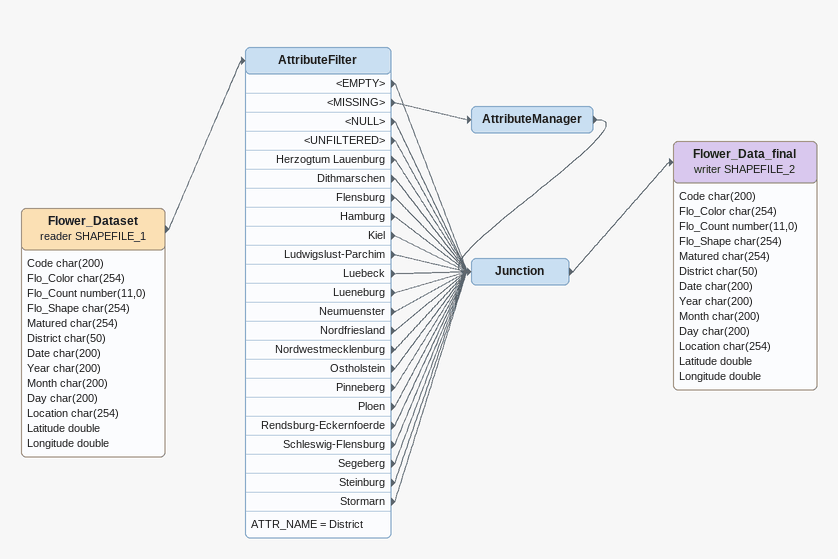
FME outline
Flower_Dataset (reader SHAPEFILE_1)
    attributes: Code char(200), Flo_Color char(254), Flo_Count number(11,0), Flo_Shape char(254), Matured char(254), District char(50), Date char(200), Year char(200), Month char(200), Day char(200), Location char(254), Latitude double, Longitude double
    -> AttributeFilter
AttributeFilter
    ATTR_NAME = District
    <EMPTY> -> Junction
    <MISSING> -> AttributeManager
    <NULL> -> Junction
    <UNFILTERED> -> Junction
    Herzogtum Lauenburg -> Junction
    Dithmarschen -> Junction
    Flensburg -> Junction
    Hamburg -> Junction
    Kiel -> Junction
    Ludwigslust-Parchim -> Junction
    Luebeck -> Junction
    Lueneburg -> Junction
    Neumuenster -> Junction
    Nordfriesland -> Junction
    Nordwestmecklenburg -> Junction
    Ostholstein -> Junction
    Pinneberg -> Junction
    Ploen -> Junction
    Rendsburg-Eckernfoerde -> Junction
    Schleswig-Flensburg -> Junction
    Segeberg -> Junction
    Steinburg -> Junction
    Stormarn -> Junction
AttributeManager
    -> Junction
Junction
    -> Flower_Data_final (writer SHAPEFILE_2)
Flower_Data_final (writer SHAPEFILE_2)
    attributes: Code char(200), Flo_Color char(254), Flo_Count number(11,0), Flo_Shape char(254), Matured char(254), District char(50), Date char(200), Year char(200), Month char(200), Day char(200), Location char(254), Latitude double, Longitude double
